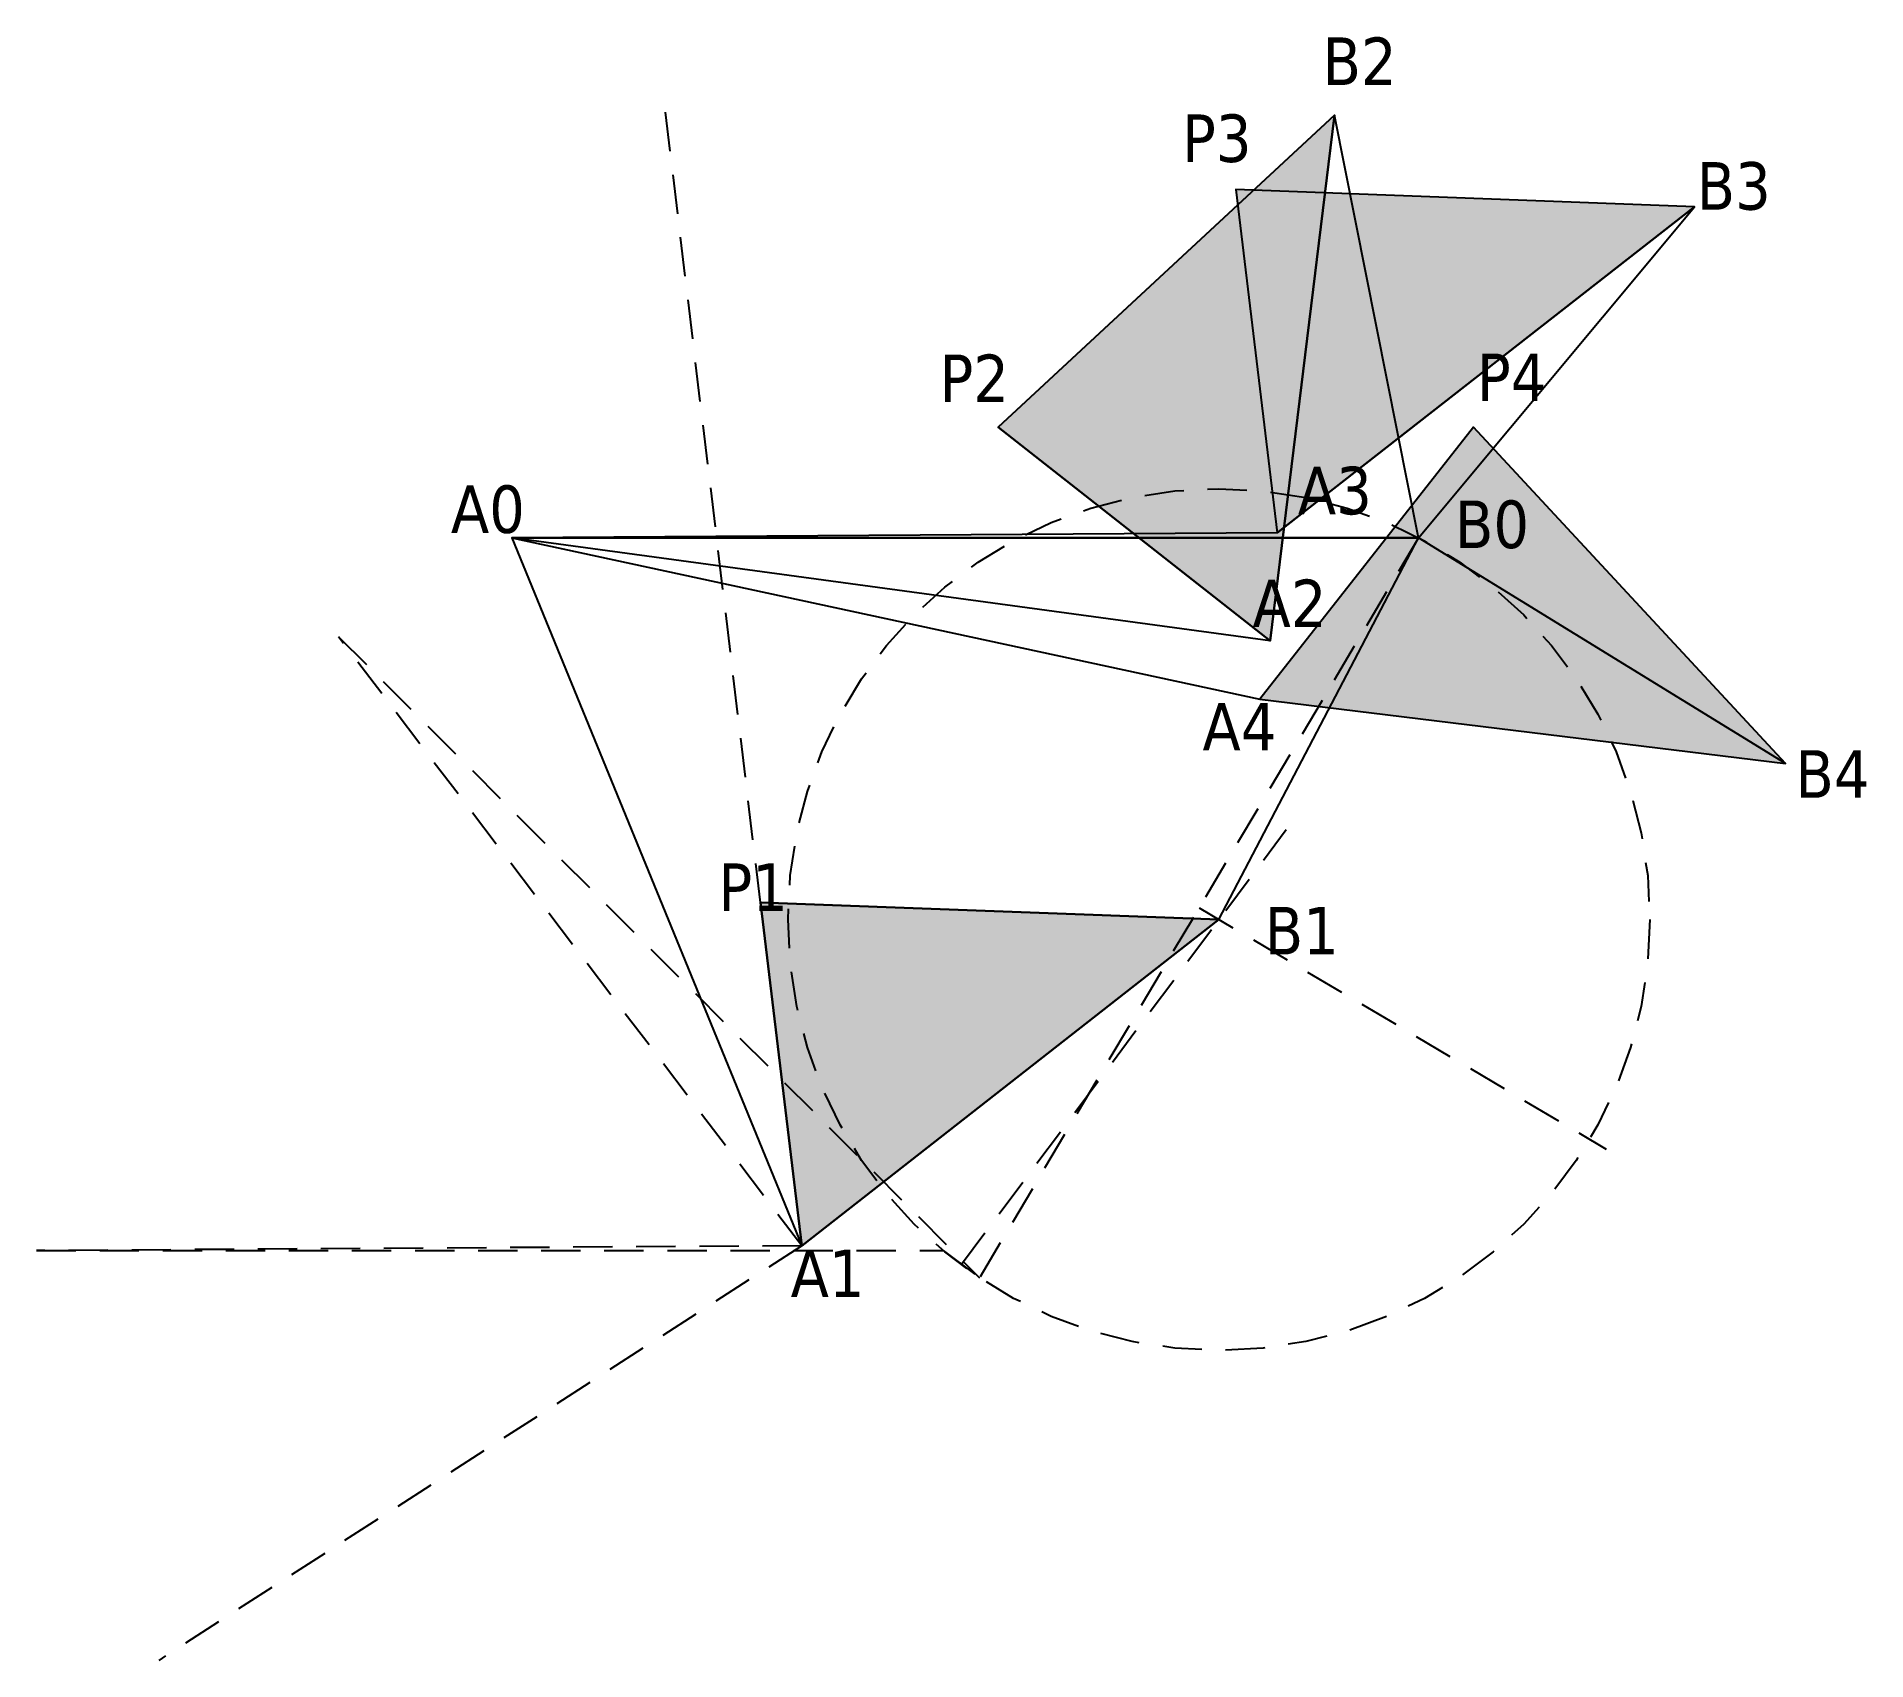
# Model space of a CAD drawing. Header units: millimetres. Extents: x -2 to 5.7, y -4.72 to 2.11.
import ezdxf

# ---------------------------------------------------------------- set-up
doc = ezdxf.new("R2010")
doc.units = ezdxf.units.MM
doc.linetypes.add('DASHED', pattern=[0.2067, 0.1654, -0.0413])
doc.layers.add('圖層1', color=7, linetype='Continuous')
doc.layers.add('圖層2', color=7, linetype='Continuous')
doc.styles.add('Sketch Text (ANSI) - 3DA', font='tahoma.ttf')

msp = doc.modelspace()

# ---------------------------------------------------------------- hatches: boundary and pattern name
at = {"layer": '圖層1', "transparency": 33554554}
h = msp.add_hatch(color=256, dxfattribs=at)
h.dxf.hatch_style = 1
h.paths.add_polyline_path([(2.9747, -1.6068), (1.0458, -1.5349), (1.2194, -2.9796)])
h.paths.add_polyline_path([(3.4605, 1.7781), (2.0458, 0.4651), (3.1901, -0.4337)])
at = {"layer": '圖層2', "transparency": 33554569}
h = msp.add_hatch(color=256, dxfattribs=at)
h.dxf.hatch_style = 1
h.paths.add_polyline_path([(4.9747, 1.3932), (3.0458, 1.4651), (3.2194, 0.0204)])
h.paths.add_polyline_path([(4.0458, 0.4651), (3.147, -0.6792), (5.3589, -0.9496)])
h = msp.add_hatch(color=256, dxfattribs=at)
h.dxf.hatch_style = 1
h.paths.add_polyline_path([(4.9747, 1.3932), (3.0458, 1.4651), (3.2194, 0.0204)])
h.paths.add_polyline_path([(4.0458, 0.4651), (3.147, -0.6792), (5.3589, -0.9496)])

# ---------------------------------------------------------------- linework, layer by layer
at = {"color": 190, "linetype": 'DASHED', "lineweight": 25, "true_color": 0x8018ff}
for p, q in [((1.0458, -1.5349), (0.6352, 1.8823)), ((3.8145, 0), (1.9676, -3.1144)), ((1.2194, -2.9796), (-0.7296, -0.4171)), ((-0.7296, -0.4171), (1.9676, -3.1144)), ((1.891, -3.0572), (3.2573, -1.2285)), ((2.891, -1.5572), (4.6039, -2.5729)), ((1.2194, -2.9796), (-2, -3)), ((-2, -3), (1.8145, -3)), ((1.2194, -2.9796), (-1.4861, -4.7246)), ((1.8145, -3), (1.9676, -3.1144))]:
    msp.add_line(p, q, dxfattribs=at)
for points in [[(3.8145, 0), (3.4605, 1.7781), (3.1901, -0.4337), (0, 0), (3.147, -0.6792), (5.3589, -0.9496)], [(3.1901, -0.4337), (3.4605, 1.7781), (2.0458, 0.4651)], [(3.2194, 0.0204), (4.9747, 1.3932), (3.0458, 1.4651)], [(0, 0), (3.8145, 0), (4.9747, 1.3932), (3.2194, 0.0204)], [(5.3589, -0.9496), (4.0458, 0.4651), (3.147, -0.6792)], [(0, 0), (1.2194, -2.9796), (1.0458, -1.5349), (2.9747, -1.6068), (3.8145, 0)], [(1.0458, -1.5349), (1.2194, -2.9796), (2.9747, -1.6068)]]:
    msp.add_lwpolyline(points, close=True)
msp.add_circle((2.9747, -1.6068), 1.813, dxfattribs=at)
at = {"layer": '圖層1'}
for p, q in [((2.0458, 0.4651), (3.4605, 1.7781)), ((3.4605, 1.7781), (3.1901, -0.4337)), ((3.1901, -0.4337), (2.0458, 0.4651)), ((1.0458, -1.5349), (2.9747, -1.6068)), ((1.2194, -2.9796), (1.0458, -1.5349)), ((2.9747, -1.6068), (1.2194, -2.9796))]:
    msp.add_line(p, q, dxfattribs=at)
at = {"layer": '圖層2'}
for p, q in [((3.0458, 1.4651), (3.2194, 0.0204)), ((4.9747, 1.3932), (3.0458, 1.4651)), ((3.2194, 0.0204), (4.9747, 1.3932)), ((4.0458, 0.4651), (3.147, -0.6792)), ((5.3589, -0.9496), (4.0458, 0.4651)), ((3.147, -0.6792), (5.3589, -0.9496))]:
    msp.add_line(p, q, dxfattribs=at)

# ---------------------------------------------------------------- texts
at = {"color": 7, "char_height": 0.2, "attachment_point": 1, "style": 'Sketch Text (ANSI) - 3DA'}
for s, insert in [('\\fTahoma|b0|i0;{\\H0.2000;B2}', (3.4104, 2.1054)), ('\\fTahoma|b0|i0;{\\H0.2000;P3}', (2.8194, 1.7814)), ('\\fTahoma|b0|i0;{\\H0.2000;B3}', (4.9845, 1.5807)), ('\\fTahoma|b0|i0;{\\H0.2000;P2}', (1.7987, 0.7709)), ('\\fTahoma|b0|i0;{\\H0.2000;P4}', (4.0601, 0.7751)), ('\\fTahoma|b0|i0;{\\H0.2000;A3}', (3.3065, 0.2987)), ('\\fTahoma|b0|i0;{\\H0.2000;A0}', (-0.2571, 0.2203)), ('\\fTahoma|b0|i0;{\\H0.2000;B0}', (3.9674, 0.1567)), ('\\fTahoma|b0|i0;{\\H0.2000;A2}', (3.1156, -0.1762)), ('\\fTahoma|b0|i0;{\\H0.2000;A4}', (2.9051, -0.6951)), ('\\fTahoma|b0|i0;{\\H0.2000;B4}', (5.3999, -0.8941)), ('\\fTahoma|b0|i0;{\\H0.2000;P1}', (0.8688, -1.3706)), ('\\fTahoma|b0|i0;{\\H0.2000;B1}', (3.1672, -1.5535)), ('\\fTahoma|b0|i0;{\\H0.2000;A1}', (1.1723, -2.9958))]:
    msp.add_mtext(s, dxfattribs=dict(at, insert=insert))

doc.saveas('drawing.dxf')
